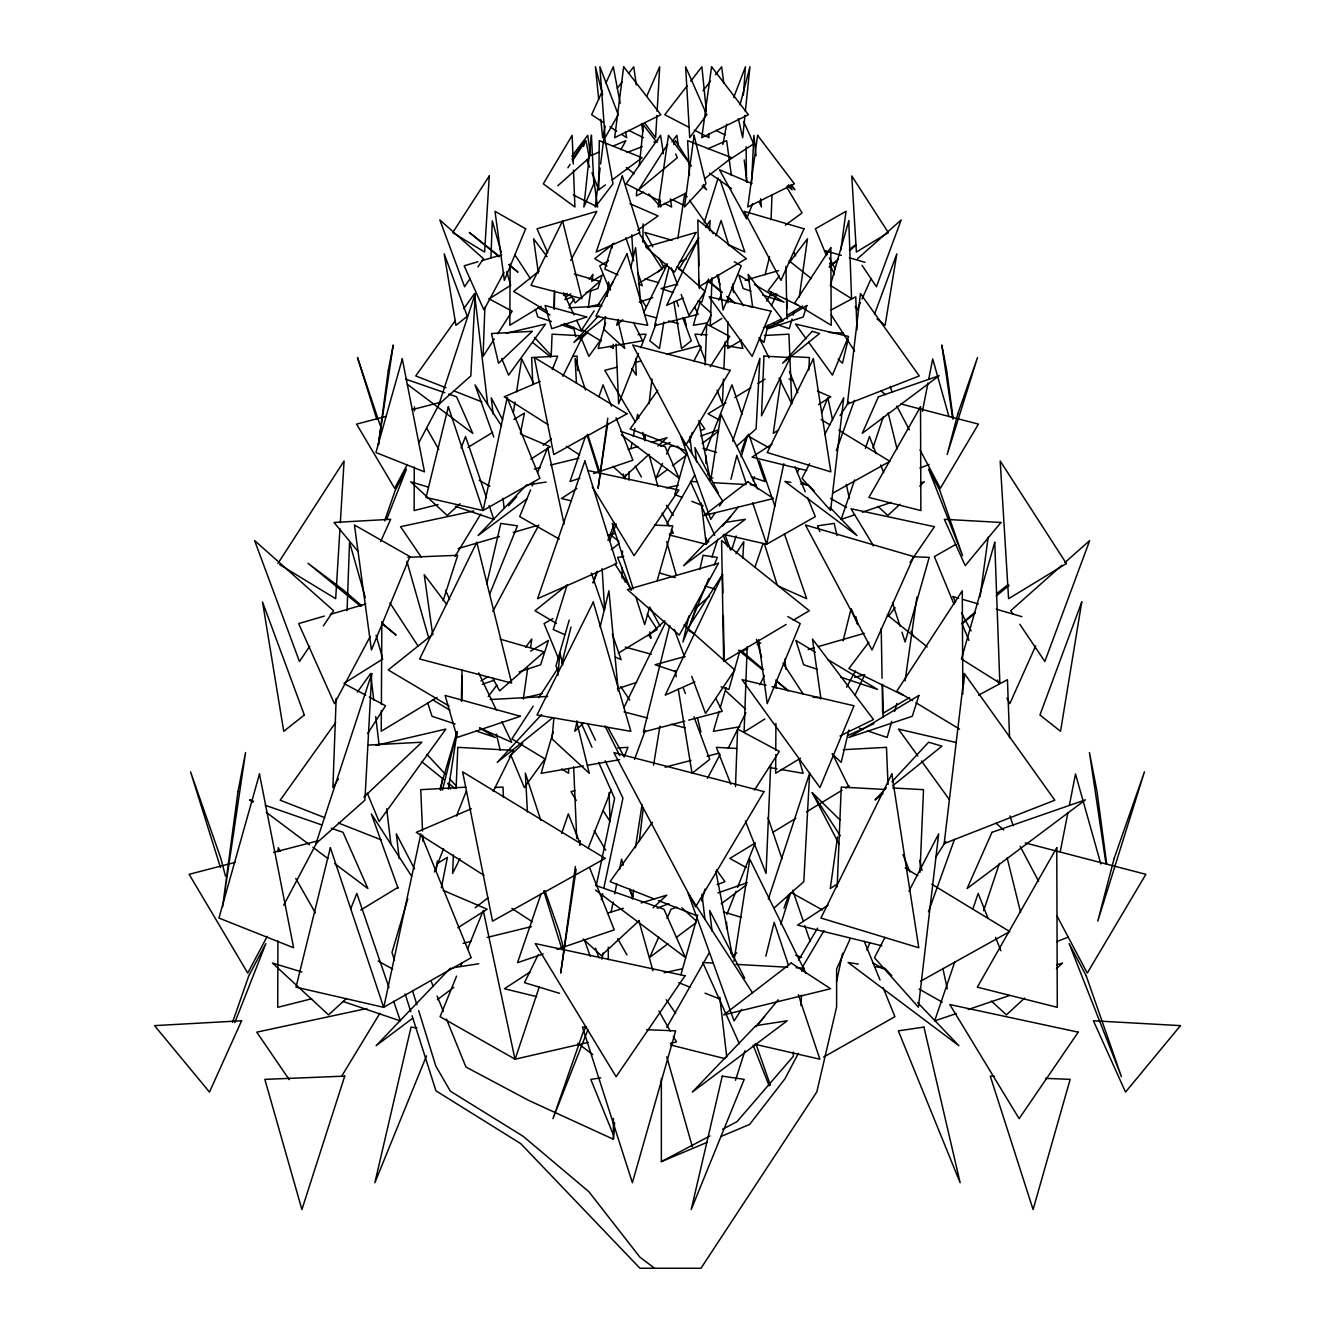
<?xml version="1.0" encoding="UTF-8"?>
<svg xmlns="http://www.w3.org/2000/svg" width="1335" height="1335" viewBox="0 0 1335 1335"><rect width="100%" height="100%" fill="white"/><g stroke="black" fill="none" stroke-linecap="round" stroke-linejoin="round"><path stroke-width="1.5" d="M277.93 940.975L277.713 1007.324L311.689 998.764M278.214 851.83L278.231 847.675L280.3 851.296M414.284 466.983L414.134 510.571L438.114 504.513M414.467 410.946L414.467 406.791M608.276 959.665L608.309 947.233M629.002 480.149L629.019 471.889M381.359 710.587L381.243 731.23L437.012 697.487M381.393 704.379L381.843 621.76M510.137 264.013L509.803 325.273L541.159 306.282M727.859 321.468L727.708 348.485L741.643 340.058M727.959 302.761L727.992 296.52M775.752 754.575L775.652 773.265L800.483 758.23M775.769 750.437L775.919 723.453M776.119 688.159L776.152 681.935M461.827 701.059L462.26 676.178M554.309 309.336L554.592 292.966M622.043 578.105L622.227 567.692M622.41 557.262L622.51 551.005M642.819 242.202L643.12 223.98M461.376 700.975L461.993 670.02M554.075 308.702L554.426 290.513M347.067 610.629L349.536 542.327L365.339 597.696M490.946 257.738L492.281 220.892L501.192 252.148M712.006 277.763L710.27 325.69L721.851 318.431M747.183 646.707L744.096 731.997L764.888 718.964M336.17 698.372L332.899 787.55L338.489 778.839M484.889 307.067L483.086 356.378L494.267 339.007M705.18 364.939L706.682 324.088L729.728 336.437L710.22 366.741M735.485 786.599L737.587 729.094L779.323 751.438L754.509 789.986M771.063 219.724L771.997 195.16M453.399 854.817L452.632 873.424L460.008 858.505M456.103 788.668L457.805 747.333L513.524 750.387L493.216 791.388M551.171 356.695L552.089 334.167L582.878 335.853L562.869 376.27M837.178 886.824L841.267 787.066L884.871 789.452M723.453 379.107L722.402 403.821L717.062 390.271M723.904 368.81L725.055 342.027M770.712 764.738L766.04 873.424L745.397 821.042M808.877 370.045L809.41 357.563L789.369 356.445M919.965 872.389L923.52 789.669L892.781 787.967M751.488 183.829L753.908 135.336L756.061 155.811M800.95 1005.555L801.501 995.176M656.903 115.394L655.618 137.689L644.671 122.937M657.137 111.339L659.707 66.75L646.707 96.287M339.958 528.81L335.686 598.697L279.649 564.622M340.325 522.636L344.096 460.976L277.897 563.554M709.486 230.688L710.103 220.509L705.631 227.434M742.794 558.18L743.812 541.61L736.019 553.675M446.474 1019.056L465.948 1067.032L528.96 1100.541L613.416 1139.256L614.601 1122.852M743.378 95.119L745.464 66.75L733.699 97.472M553.875 718.43L551.972 738.906L589.252 773.265L576.553 721.1M557.863 675.41L559.949 652.882L562.886 664.913M605.272 317.113L604.121 329.511L624.713 348.485L617.855 320.266M607.191 296.437L608.543 281.969L610.495 290.029M636.912 189.804L636.311 195.895L643.687 192.056M639.365 165.49L643.437 124.956L657.054 142.561M744.963 115.394L742.677 137.689L738.338 118.565M745.364 111.339L749.936 66.75L740.074 104.747M644.655 440.7L645.389 434.509M649.06 403.637L651.997 378.923M632.54 898.322L633.524 890.111M639.365 840.85L643.27 808.009M600.116 168.093L595.243 207.008L612.999 183.829L604.204 135.336L600.616 164.005M612.014 248.01L612.565 243.904L604.838 269.069L617.955 274.893M840.8 249.912L846.04 211.314L815.401 228.786L826.432 255.536M980.09 596.695L988.167 537.287M523.353 698.956L527.726 667.967M530.629 647.308L531.797 639.048L525.573 647.275M588.385 306.933L590.671 290.646M592.106 280.45L592.974 274.343L589.236 279.282M780.858 379.824L773.299 433.341L778.522 430.02M799.248 297.254L807.491 238.765L789.052 263.078M837.546 836.962L830.27 888.526L837.212 884.12M905.097 680.85L916.895 597.129M607.826 422.828L598.08 488.326L607.792 418.172M576.136 869.335L560.7 973.098L575.418 866.448M579.774 844.921L580.375 840.866L579.624 844.805M435.844 871.271L437.413 860.992M448.41 789.118L457.204 731.613M677.813 238.598L684.738 193.542L687.125 196.879M635.41 847.792L642.052 804.671M440.633 790.337L442.536 778.071M513.408 412.298L514.993 402.019M516.595 391.756L521.685 358.898L533.433 382.761M710.754 480.2L720.983 414.284L757.713 488.944M733.95 961.217L749.786 859.189L805.923 973.315M663.862 321.985L659.507 348.535L649.761 340.792L656.119 323.604M653.566 765.122L659.957 726.123M722.869 144.497L726.691 124.222M624.964 478.831L625.748 474.793M630.904 448.56L632.089 442.519M633.274 436.462L634.859 428.402M636.445 420.325L637.629 414.284L638.764 418.289M601.918 959.164L603.12 953.057M611.13 912.239L613.132 902.043M614.751 893.883L616.753 883.67M619.557 869.385L621.559 859.189L623.245 865.163M922.418 411.347L927.959 383.095M928.743 379.073L932.714 358.898L948.968 416.67M1060.257 851.68L1067.883 812.831M1069.502 804.655L1075.509 773.983L1100.858 864.029M520.383 433.374L524.455 413.082L513.875 419.507M441.334 887.825L447.425 857.354L436.812 863.795M596.261 885.789L614.601 798.413L598.697 762.452M601.351 899.707L602.652 893.616M603.954 887.508L622.944 798.146L605.206 760.766M420.842 833.824L383.812 1007.207L471.205 957.729L421.61 835.727M783.829 463.712L766.64 544.213L723.57 534.4M836.528 981.726L842.619 953.223M605.256 126.208L602.652 137.689L600.8 119.449M486.691 584.113L500.809 523.403L517.463 525.856L489.645 594.208M689.01 615.802L682.903 642.018L708.752 578.539M699.807 569.411L703.078 555.293L717.362 557.396L714.225 565.089M768.025 325.139L763.904 342.494L759.381 338.189M848.125 339.457L842.485 363.253L838.096 359.082M848.876 729.995L841.183 762.402L832.089 753.808M618.172 319.299L616.72 325.273L622.727 319.732M630.754 267.567L635.593 247.676L640.75 303.128M577.204 721.2L574.768 731.23L583.762 722.936M600.149 626.899L608.927 590.788L618.255 691.163M669.119 267.1L654.617 325.69L698.188 314.276L694.567 306.916M669.753 625.414L643.353 731.997L684.755 721.15M765.122 274.726L769.561 256.787M730.963 479.248L736.853 455.335L746.081 483.003M843.103 640.85L851.079 608.677M765.839 956.227L774.183 922.351L788.534 965.355M442.519 790.003L457.021 731.58L439.966 789.269M561.885 663.295L570.98 627.066M583.645 146.333L585.181 140.626L572.014 159.282M686.641 452.398L674.776 494.534L682.335 497.555M689.461 442.369L692.281 432.34M680.933 974.7L697.754 914.959M701.676 901.008L705.03 889.06M649.745 606.824L644.688 624.596L635.777 596.812M657.054 581.142L672.79 525.856L654.617 525.122M708.501 278.982L701.86 302.177L697.971 300.876M792.055 319.032L789.285 328.694L773.766 323.504M793.174 315.16L794.275 311.305M740.091 650.262L728.86 689.461L721.084 686.858M891.713 721.451L887.124 737.454L867.349 730.829M894.567 711.455L896.87 703.462M569.211 620.091L555.961 665.931L558.481 671.605M605.606 322.853L598.147 348.535L642.586 340.792L633.407 322.352M553.224 731.78L541.142 773.332L583.378 765.99M700.241 301.493L693.316 325.323L707.283 322.886M719.181 711.438L713.407 731.33L739.924 726.707M720.349 707.45L726.123 687.558M407.792 898.739L391.989 952.472L394.509 960.366M567.208 584.596L553.257 629.536L564.572 634.559M704.162 222.845L718.113 177.905M731.83 549.753L736.119 535.936M753.257 480.7L754.475 476.762M741.142 456.653L747.95 434.86M780.825 924.287L790.687 892.781M443.153 600.616L457.705 555.293L407.859 557.312M690.312 624.596L696.686 604.755M711.955 557.129L717.696 539.273M735.485 1080.282L744.963 1050.728M732.715 441.217L759.899 358.331L756.094 428.885L736.403 446.341M768.326 899.139L809.661 773.115L803.803 881.651L774.283 907.817M539.29 986.865L515.143 1059.189L588.234 1042.385M872.923 447.909L883.386 416.587M983.611 910.754L999.398 863.445M585.531 436.144L570.028 481.534L579.857 478.197M598.998 396.679L603.036 384.847L611.463 406.107M540.942 894.15L517.546 962.652L543.212 953.958M561.651 833.474L568.326 813.916L580.575 844.821M854.617 479.933L841.15 519.398L854.617 514.826M865.397 448.36L869.435 436.528L876.211 453.616M954.742 962.068L934.65 1020.908L956.361 1013.549M972.815 909.102L978.171 893.415L988.017 918.263M715.844 235.844L721.117 220.509L728.96 245.757M754.942 567.191L763.053 543.579M384.563 520.95L395.344 490.062L406.441 469.136L386.783 519.131M232.524 1022.376L248.794 975.785L265.865 943.595L234.776 1022.71M597.112 571.313L593.04 582.944L597.529 571.53M607.942 540.291L614.584 523.12M741.275 451.681L746.665 436.228M783.995 908.134L788.785 894.45M836.344 450.596L854.433 400.316M928.459 911.772L954.508 839.348M634.559 759.348L645.306 730.295M874.458 314.342L896.836 253.867L885.105 325.323L876.978 318.865M609.494 541.109L616.219 523.987M587.917 1029.702L552.957 1118.68L583.161 1032.155L586.082 1026.648M552.356 369.595L557.663 356.111L531.63 357.563L532.798 384.613M638.464 353.508L618.639 403.821L616.069 344.08M640.767 347.701L646.09 334.167L637.996 334.618M434.426 871.972L443.554 848.81M456.487 816.002L466.382 790.921M588.184 848.192L611.13 790.003M624.129 757.028L627.951 747.333L617.755 747.9M461.042 447.926L465.565 436.528L486.441 497.688M350.771 908.701L356.829 893.415L388.969 987.566M705.948 450.546L731.964 384.847L742.06 414.451M726.874 914.392L736.052 891.213M737.587 887.341L755.193 842.902M752.623 203.821L746.565 218.907L719.465 169.729L751.822 183.579M530.596 489.811L519.682 516.645L559.348 539.106M532.148 485.973L533.716 482.135M537.605 472.54L547.734 447.609L564.071 524.088M456.57 976.135L440.083 1016.686L514.976 1059.106L483.253 910.47L467.55 949.102M460.492 966.473L462.06 962.618M797.429 472.573L798.997 468.735M821.592 413.132L827.833 397.78L832.556 419.924M866.899 950.103L870.003 942.477M426.499 1055.851L374.851 1182.743L411.063 1027.082L416.971 1027.95M673.774 144.43L675.427 140.626L688.81 161.702M662.477 463.362L655.952 478.097L667.5 469.453M666.549 454.15L669.82 446.774L673.674 445.439M658.772 936.986L649.745 957.362L668.034 943.661M666.966 918.463L671.071 909.202L676.928 907.149M860.391 302.628L857.103 310.004L855.184 306.416M862.043 298.957L871.104 278.681M1035.643 645.923L1009.844 703.612L1006.94 698.155M850.178 938.772L836.611 968.976L836.611 1006.94L816.836 1091.863L700.975 1268.25L639.949 1268.25L520.767 1143.661L435.928 1090.812L412.081 1015.718M380.642 541.559L390.671 519.298L334.067 522.469L357.88 551.255M602.452 90.747L591.622 114.743L603.303 122.386M605.79 83.371L613.282 66.75L620.174 103.229M771.413 305.632L776.67 294.584M854.901 695.385L864.73 674.726L854.65 677.329M643.754 312.44L667.2 264.547M623.879 707.65L665.598 622.444M538.272 954.608L524.471 982.66L559.582 993.34M701.209 335.269L711.305 314.96M718.664 300.208L721.417 294.668M728.259 748.167L745.881 712.79M759.782 684.855L764.421 675.543M809.611 463.679L802.018 478.33L830.587 510.487L843.753 397.78L824.78 434.392M884.988 937.387L874.458 957.729L918.397 1007.207L938.672 833.824L908.951 891.146M798.397 1053.298L784.88 1078.88L749.602 1124.437L720.833 1136.569M407.242 464.547L394.659 488.326L356.562 424.113L386.416 416.336M418.873 442.603L440.166 402.369L412.298 409.611M267.2 936.369L247.743 973.098L189.136 874.325L235.36 862.293M283.721 905.147L317.747 840.866L273.541 852.364M693.649 361.401L701.359 346.816M707.467 778.322L720.116 754.442M504.013 272.34L483.938 310.004L464.163 265.798L477.98 261.76M370.229 636.428L334.434 703.612L298.656 623.595L324.338 616.086M570.729 260.375L596.862 211.314L537.004 228.786L547.717 252.732M492.815 611.38L538.839 525.005M766.791 301.176L771.68 292.215M846.607 687.241L855.485 670.938M620.858 149.737L625.881 140.626L612.548 146.333M666.816 524.021L694.601 475.21M666.782 1027.416L709.069 953.157M803.053 966.123L824.062 930.578M798.614 960.099L817.587 928.159M455.035 556.461L480.767 514.075M341.46 1076.544L379.841 1013.348M667.684 144.147L638.681 189.804L677.312 157.73L675.66 153.925M497.621 333.783L512.173 311.205L488.86 298.723M367.609 733.616L385.531 705.781L369.311 697.087M698.906 237.847L678.764 269.069L682.185 271.155M688.176 627.817L722.669 574.367M840.065 415.669L848.927 401.969M935.685 857.17L945.747 841.601M594.142 310.838L581.977 329.511L601.134 341.109M597.463 305.748L612.965 281.969M533.199 706.215L511.872 738.906L545.581 759.298M538.806 697.621L557.88 668.368M715.126 512.74L710.771 519.398L680.95 436.528L722.719 501.126L719.465 506.098M741.643 1009.327L734.066 1020.908L688.209 893.415L752.456 992.789M567.892 167.759L570.128 164.372M572.381 160.984L585.898 140.626L589.319 157.73L557.763 185.799M470.154 278.498L464.597 286.741L439.832 219.925L483.454 258.673L477.913 266.933M309.687 646.273L299.457 661.509L254.601 540.575L333.566 610.712L323.337 625.948M910.019 562.502L934.467 526.708L851.012 508.768L873.541 545.865M455.335 320.5L415.736 375.936L446.023 387.801M463.729 308.735L474.526 293.617L487.659 404.121M335.652 722.535L280.183 800.199L324.822 817.704M357.346 692.131L370.613 673.558L373.783 700.191M657.755 390.254L630.17 428.885L686.023 450.779M652.465 822.293L610.062 881.651L654.584 899.106M600.817 339.824L588.852 356.378L581.009 337.555M545.03 758.897L524.338 787.55L510.871 755.226M672.039 141.794L676.878 135.336L678.347 145.565M571.797 156.345L587.734 135.336L590.537 155.811M569.261 305.632L574.25 299.04M779.223 276.061L768.159 290.646L798.113 305.331M488.209 696.553L496.937 685.055M868.851 642.218L848.876 668.568L903.077 695.151M888.826 615.852L895.084 607.609M617.271 88.26L622.344 81.652M628.685 73.375L633.758 66.75L636.278 84.989M687.041 85.941L664.763 114.743L688.743 127.175M690.762 81.151L701.893 66.75L706.382 111.339M703.078 90.747L710.504 81.151M715.46 74.743L721.668 66.75L723.72 82.97M722.585 526.057L738.222 507.166M755.944 1026.715L778.171 999.815M801.718 971.329L804.337 968.175L796.044 967.708M508.502 505.898L516.662 496.703M708.885 541.159L706.165 544.213L701.359 503.111M725.222 522.769L730.662 516.645M757.946 1024.262L764.671 1016.686M598.731 315.677L573.866 342.494L605.79 316.796M541.66 714.475L497.204 762.402L552.924 717.546M886.323 787.817L875.026 799.982L883.002 793.574M891.964 781.743L928.626 742.21L941.909 746.148L892.548 785.881M450.346 968.175L376.12 1045.689L412.482 1018.371M580.141 339.624L587.7 332.465M363.871 797.162L421.877 742.21L368.61 745.063M509.152 756.678L522.786 743.762M648.793 454.501L624.48 476.962L612.965 466.382M657.905 446.074L667.033 437.646L651.48 442.369M899.974 504.246L887.808 515.477L877.846 506.332M919.732 485.99L924.287 481.785L920.366 482.97M639.365 920.466L601.301 955.626L583.195 938.989M653.082 907.8L666.782 895.151L641.117 902.944M1024.629 998.063L1006.44 1014.884L991.454 1001.116M1056.486 968.643L1062.56 963.036L1056.653 964.838M460.008 503.712L447.192 515.477L410.713 481.785L428.385 487.142M346.549 998.363L328.56 1014.884L272.44 963.036L301.96 971.997M736.72 952.856L733.699 955.626L730.645 952.823M657.721 272.04L667.083 263.729M857.587 258.673L901.208 219.925L876.428 286.741L862.009 265.281M647.959 635.81L664.88 620.775M1061.809 565.339L1010.712 610.712L1012.998 614.1M1064.913 562.586L1089.677 540.575L1044.838 661.509L1019.823 624.263M695.535 608.326L709.286 596.278M829.252 266.85L838.547 258.907M849.377 249.645L855.685 244.572M962.318 623.044L974.85 612.331M996.778 593.591L1008.109 584.563M829.335 267.033L837.178 260.625M849.744 250.396L856.019 245.273M962.635 623.345L975.451 612.898M996.26 595.927L1009.076 585.464M539.207 270.972L513.641 291.414L547.15 311.289M614.117 243.187L594.726 258.673L607.008 265.949M433.007 634.142L388.218 669.953L449.077 706.065M565.84 586.032L534.985 610.712L556.395 623.412M611.313 549.67L619.44 543.178M704.63 178.706L731.747 157.73L687.608 140.626L689.494 175.469M543.212 445.256L551.455 438.915M475.127 907.75L488.243 897.671M527.192 498.639L478.097 535.502L526.34 485.122L546.132 482.035M672.439 465.748L687.275 454.618M702.11 443.504L718.58 431.155M437.279 999.748L453.817 987.333M676.344 937.437L696.303 922.485M721.234 903.778L746.165 885.088M605.456 184.864L598.781 189.804L599.265 140.626L642.152 157.73L612.131 179.941M785.414 225.131L802.035 212.932L786.582 186.95M637.629 230.187L658.122 215.936L629.953 203.721M728.676 160.233L753.708 143.846L743.712 121.702M576.853 488.46L561.501 498.489L571.413 500.909M771.93 444.138L752.039 457.137L806.724 470.521M530.095 971.98L504.413 988.734L536.67 996.628M828.167 905.13L797.562 925.122L881.984 945.797M530.896 459.09L550.254 446.774L520.834 434.192M818.572 404.572L830.77 396.812L817.487 391.138M457.838 927.808L487.125 909.202L443.12 890.362M489.461 298.656L510.671 285.356L506.766 271.689M344.447 683.086L382.828 659.006M640.032 282.603L662.277 269.069L638.764 232.64M618.305 653.199L657.22 629.536L647.208 614.017M467.984 447.392L492.698 432.373M725.839 402.953L708.034 413.783L718.731 419.741M734.751 397.546L750.787 387.801M757.913 383.479L765.038 379.14M360.684 910.053L397.863 887.458M754.792 843.269L729.845 858.422L746.198 867.533M772.598 832.439L795.76 818.372M806.457 811.88L842.085 790.237M845.656 788.067L849.21 785.914M565.673 296.971L570.896 293.85M591.722 281.368L602.152 275.11L597.863 288.527L586.182 292.432M480.884 680.933L487.993 676.678M530.629 651.113L548.401 640.466L540.642 664.747L519.232 671.905M802.702 306.049L786.832 315.46L785.998 266.383M786.115 624.48L723.67 661.509L721.584 540.575L809.31 610.712L793.24 620.241M909.519 697.571L882.669 713.507L882.168 684.471M608.51 260.809L599.765 265.798L608.476 286.942M552.874 618.572L544.079 623.595L558.998 659.79M955.843 544.38L934.383 556.612L954.008 604.238M823.578 1057.086L894.917 1016.686L883.136 987.716M832.589 493.266L889.944 461.326L838.78 430.237M920.482 981.258L1009.727 931.563L931.83 884.237M830.654 310.237L855.768 296.787L856.97 329.662M978.588 695.151L1007.441 679.699L1009.56 737.771M661.359 1078.463L661.359 1161.617L709.97 1135.935M722.585 1129.276L736.987 1121.667L793.34 1056.285L793.34 1052.13M679.181 262.444L686.457 258.723M686.107 193.108L658.155 207.008L668.451 135.336L691.447 166.057M563.52 295.235L567.258 293.4M763.436 327.793L781.776 318.815L748.067 274.343L752.656 306.933M840.049 735.952L873.507 719.548L812.481 639.048L820.925 698.956M683.036 297.989L666.699 305.331L698.355 238.765L698.889 265.748M766.624 328.043L783.428 320.483M694.801 681.851L665.231 695.151L722.519 574.667L722.886 593.04M847.591 735.585L873.874 723.77M706.215 282.386L711.839 279.899M738.255 652.965L747.683 648.777M757.095 644.588L760.867 642.919M707.867 148.769L726.64 140.626L731.38 175.469M540.274 381.393L504.23 396.812L547.767 424.497M471.338 808.776L416.32 832.322L483.921 875.309M591.605 155.294L599.215 152.04M661.359 1161.617L707.4 1142.226M919.865 468.134L929.193 464.43M1056.703 941.676L1068.2 937.103M660.525 446.257L670.153 442.469M700.975 430.387L704.83 428.885L698.839 420.475M657.204 908.217L668.802 903.661M717.195 884.688L724.938 881.651L716.461 869.786M627.016 152.524L642.369 146.583M653.883 142.127L657.721 140.626M700.675 436.061L718.03 430.02M717.946 892.898L747.25 882.719M593.608 473.541L632.89 460.208L616.052 417.705M862.31 512.206L891.163 502.427M557.029 949.268L614.25 929.861L589.753 868.017M968.192 1009.527L1009.627 995.476M639.181 302.177L652.765 297.638M617.371 688.81L636.778 682.302M564.788 299.574L572.565 296.987M482.252 684.254L493.933 680.349M628.151 449.461L637.88 446.507M607.558 913.14L623.362 908.334M481.935 260.609L501.66 254.851M458.072 548.568L499.44 536.503M513.224 532.481L536.87 525.573M330.262 614.367L365.84 603.987M745.147 280.267L778.472 270.638M808.126 649.528L814.133 647.792M818.138 646.641L864.179 633.341M676.611 284.238L661.092 288.527L672.74 292.432M685.022 656.47L655.084 664.747L676.444 671.905M770.929 295.586L776.786 294.05M616.737 367.259L604.788 370.362L635.477 422.094M634.642 362.603L640.616 361.051M666.499 354.309L700.341 345.515M688.693 720.116L722.218 711.355L715.86 698.389M575.018 790.587L571.013 791.638L576.286 800.499M665.064 767.174L691.063 760.416M707.083 756.244L719.081 753.124M669.452 534.033L673.341 533.049L671.271 529.428M670.42 1043.436L676.478 1041.917L673.374 1036.477M534.35 469.036L540.425 467.55M550.554 465.064L578.906 458.122M463.061 943.328L471.105 941.359M487.192 937.42L531.413 926.607M587.984 307.017L599.966 304.23M506.215 333.233L545.498 324.088L508.602 375.152L501.693 358.564M522.235 698.322L542.244 693.666M375.869 745.397L445.857 729.094L379.09 821.526L367.242 793.107M607.525 535.302L615.335 533.499M473.808 510.955L400.533 526.708L421.476 557.379M666.232 487.892L678.397 485.272M708.818 478.731L712.873 477.863M366.825 1008.509L256.771 1032.155L289.228 1079.665M664.112 972.748L682.318 968.826M587.4 765.289L619.573 759.698M452.365 967.858L478.764 963.753M623.762 556.495L617.638 557.396L630.954 590.087M600.783 1077.896L590.788 1079.364L613.399 1134.884M764.304 335.502L788.935 334.167L791.788 403.821L779.073 378.105M573.015 356.328L577.07 356.111L577.671 370.529M843.153 749.703L886.473 747.333L888.009 784.529M465.848 787.166L420.759 789.669L422.527 831.038M494.718 787.516L503.011 787.066L503.445 797.446M568.894 307.801L601.968 306.032M490.245 699.507L547.617 696.436M912.606 556.712L929.227 557.396L905.13 642.018L901.959 632.156M586.582 1027.249L582.444 1027.082L632.389 1182.743L675.644 1030.854L646.641 1029.685M994.375 1076.294L990.27 1076.127L1033.09 1209.56L1070.153 1079.364L1045.572 1078.363M749.402 306.583L753.541 306.8M829.168 332.415L843.42 333.183M813.048 697.304L821.242 697.754M707.083 334.835L694.934 334.167L705.614 361.251M736.703 748.468L716.344 747.333L730.862 784.179M696.62 481.768L690.429 481.418L714.776 535.502M713.124 482.686L746.131 484.538M750.253 484.772L756.444 485.122M713.124 963.069L702.761 962.502L739.39 1043.803M735.935 964.354L787.75 967.241M790.837 482.352L784.897 481.418L856.903 535.502L829.936 507.35M800.733 483.887L808.66 485.122L814.333 491.046M858.272 964.07L848.125 962.502L958.88 1045.689L917.495 1002.452M874.508 966.59L884.654 968.175L891.797 975.618M724.705 345.365L742.894 348.535L740.591 340.625M768.943 767.391L776.987 768.793M781.008 769.494L803.136 773.332L799.114 759.481M587.634 470.454L678.914 490.062L634.092 555.677L592.273 486.808M754.892 1044.254L819.857 1059.189L798.33 994.675M766.04 685.289L742.043 679.699L819.94 787.55L854.033 705.781L772.047 686.691M956.411 742.594L898.422 729.094L917.846 755.977M669.419 535.001L706.215 544.279L706.198 538.072M670.621 1044.971L725.038 1058.688M900.808 403.921L978.438 424.113L940.341 488.326L920.015 449.912M1025.28 842.952L1145.864 874.325L1087.257 973.098L1057.12 916.16M644.838 314.793L656.72 317.914M668.601 321.017L678.497 323.604M624.046 711.872L647.692 718.063M671.355 724.254L685.155 727.859M645.005 278.865L658.589 282.62M625.331 647.074L651.28 654.25M672.039 240.283L644.938 232.457L652.798 246.892M574.317 274.042L599.815 281.401L575.218 302.962L571.313 295.803M659.507 572.982L675.343 577.571M705.047 586.148L714.943 589.002M500.124 639.115L544.163 651.847L499.64 690.862L492.732 678.18M841.35 255.419L825.564 250.813L827.466 254.401M849.244 257.738L865.03 262.344M958.697 598.214L952.773 596.495L955.66 601.935M962.652 599.365L978.455 603.987M996.227 609.177L1021.909 616.67M702.961 448.276L716.561 452.415M723.487 911.938L741.242 917.329M750.954 291.13L743.161 288.527L738.889 275.11L749.302 281.368M762.635 295.035L784.045 302.177L754.509 284.488M551.472 321.551L537.838 316.996L535.402 309.336M561.201 324.805L572.882 328.694L564.088 323.42M817.254 669.302L803.637 664.747L795.877 640.466L815.418 652.181M840.616 677.095L877.612 689.461L827.867 659.623M859.456 728.176L863.411 729.511M455.068 723.97L432.006 716.278L427.784 703.028M476.195 731.029L495.418 737.454L479.649 727.992M751.221 476.862L764.972 481.534L748.802 434.175M455.368 506.332L493.85 519.398L489.144 505.581M795.743 955.293L801.667 957.295M343.128 1001.5L400.35 1020.908L393.658 1001.283M620.842 431.372L665.18 446.774L679.048 478.097L621.359 434.86M405.656 379.107L444.839 392.724M448.76 394.092L456.587 396.812L472.757 433.341L407.309 384.296M595.56 885.422L663.929 909.202L685.255 957.362L595.477 890.078M253.483 801.2L249.578 799.849L252.916 802.352M265.164 805.255L321.618 824.88M331.347 828.267L343.028 832.322L367.893 888.526L334.568 863.545M453.6 390.771L481.985 401.902M658.455 900.624L697.154 915.81M338.406 823.027L381.109 839.765M691.797 501.309L703.144 505.832M678.697 982.66L689.995 987.166M705.047 993.157L720.116 999.147M789.018 378.956L792.823 380.575M727.742 244.438L744.847 252.031L720.049 179.858M638.564 284.055L642.319 285.723L637.696 272.29M778.422 586.148L806.674 598.697L784.379 533.766M615.452 657.137L621.092 659.657L612.314 634.075M565.072 323.838L581.876 331.397L576.62 320.35M479.782 727.992L511.705 742.327L501.877 721.668M628.668 130.346L643.587 137.689M715.877 130.346L725.122 134.935M672.273 199.599L683.453 205.156M573.316 194.96L597.563 207.008L593.908 180.392M660.692 201.451L626.098 183.829L660.591 135.336L663.428 153.759M664.329 203.304L671.622 207.008L670.354 198.815M694.267 130.029L709.035 137.689L708.618 133.633M344.063 683.57L365.707 695.151M749.085 436.645L768.726 447.575M479.115 480.283L489.862 486.274M791.605 892.815L822.477 910.003M378.089 960.983L392.657 969.093M800.416 481.351L807.525 485.373M830.587 498.439L846.574 507.484M872.723 962.785L883.42 968.843M919.081 989.035L942.26 1002.168M734.267 261.793L741.275 265.798L723.053 310.004L718.347 275.31M787.884 616.57L800.216 623.595L767.224 703.612L758.547 639.749M537.688 307.601L550.003 314.993M432.373 699.657L449.878 710.153M609.845 346.382L613.332 348.485L613.316 344.33M912.506 700.641L896.82 691.163L962.268 590.788L962.835 694.05M915.977 702.761L959.548 729.127M561.534 768.96L568.643 773.265L568.61 769.11M821.125 419.507L829.953 424.88M688.827 630.604L694.133 633.841M905.28 868.1L917.662 875.627M566.374 446.307L579.64 454.968M511.922 908.467L532.348 921.801M609.978 126.758L616.653 131.13M621.659 134.401L626.666 137.689L625.531 131.598M709.419 173.166L731.613 188.619M266.249 812.331L309.57 844.805M312.907 847.308L327.909 858.555M610.779 535.168L618.906 541.259M577.738 1043.286L592.74 1054.55M654.617 1268.25L639.949 1257.22L588.868 1191.704L523.136 1136.285L450.329 1091.162L435.844 1066.148L418.689 1010.662M626.349 167.593L634.325 173.767M789.052 260.759L811.413 278.631M887.291 614.968L927.274 646.941M532.715 342.561L550.387 356.779M421.476 761.534L443.771 779.473M448.543 783.311L454.918 788.451M707.45 280.717L721.885 292.498M726.691 296.42L734.717 302.962L728.409 297.571M499.14 256.787L469.319 232.457L499.39 256.27M508.568 264.463L517.98 272.156L510.237 265.531M738.555 650.245L762.635 669.903M777.103 681.684L788.334 690.862L775.752 680.099M360.834 606.374L307.984 563.27L342.811 589.569L361.601 605.639M381.643 623.345L396.061 635.11L381.96 623.044M702.026 185.949L706.666 189.804L703.311 184.53M709.502 281.401L722.101 292.181M742.694 651.847L763.153 669.336M880.85 390.704L885.389 394.726M996.094 823.244L1003.736 830.02M787.567 185.799L792.072 189.804L788.701 184.714M677.079 266.499L705.114 291.414L688.96 315.46L681.184 294.468M684.004 624.88L734.767 669.953L705.531 713.507L691.747 676.344M700.291 303.128L710.804 312.807M726.023 691.163L745.531 709.119M677.095 446.074L686.207 454.501M707.483 474.159L710.52 476.962M681.918 907.8L695.635 920.466M838.997 843.937L812.197 792.64L840.082 820.024M790.754 185.431L794.859 189.804L791.271 184.714M534.451 337.405L551.372 355.644M426.933 754.375L445.273 774.133M449.511 778.705L456.553 786.298M648.76 193.975L660.825 207.008L659.724 198.815M547.066 256.604L533.549 238.765L538.372 273.058M446.708 604.321L424.23 574.667L432.573 633.875M806.24 338.906L795.543 324.088L848.576 336.437L832.423 375.152L808.626 342.211M921.484 761.017L949.402 799.682M689.494 200.233L713.29 233.675M666.432 505.214L673.324 515.31M666.298 999.748L675.644 1013.432M641.684 300.008L646.29 306.883M620.758 686.707L629.753 700.107M731.396 287.075L743.562 305.748M783.044 663.195L803.236 694.167M514.743 254.601L530.562 278.865M812.197 792.64L840.316 835.86M389.92 602.903L418.122 646.157M501.576 425.948L474.993 384.847L493.783 437.062M411.631 876.211L371.347 813.916L398.097 888.276M831.104 314.676L854.6 351.172M631.889 368.427L636.228 375.152L635.627 358.815M614.951 564.021L631.639 589.886M603.32 811.012L610.078 821.526L609.027 792.773M642.886 434.576L645.005 438.147M594.158 830.637L605.74 850.145M629.936 890.929L633.09 896.252M635.26 466.182L641.434 477.029M662.01 513.174L669.219 525.823M426.616 428.135L438.764 449.461M617.671 938.655L626.966 954.959M658.939 1011.112L670.287 1031.037M295.769 878.48L315.36 912.89M607.842 727.341L623.896 756.227M658.706 257.722L664.596 268.552M650.312 608.159L660.091 626.115M829.385 257.989L835.126 268.752M961.467 612.832L971.146 630.988M997.262 679.999L999.197 683.637M896.77 406.024L909.352 429.803M1020.157 846.373L1038.63 881.267M718.414 493.032L694.884 447.609L696.57 461.993M502.627 419.757L491.247 397.78L493.149 414.184M744.746 978.238L709.619 910.47L712.039 931.112M414.534 868.952L396.328 833.824L399.232 858.589M604.905 725.823L619.74 755.627M759.064 337.688L769.06 357.897M832.606 754.108L849.21 787.667M447.776 783.345L450.546 788.952M793.791 252.198L795.593 255.886M911.054 631.221L913.774 636.778M642.686 238.765L646.207 246.157M563.487 292.749L574 314.826M621.76 574.667L625.347 582.193M478.664 672.857L496.52 710.404M587.467 723.386L595.443 740.207M445.523 590.22L449.695 599.565M581.092 722.702L591.989 747.316M759.164 201.668L761.467 207.008L760.6 198.815M829.569 263.179L834.308 274.643M961.867 623.295L968.926 640.45M795.059 466.783L805.189 491.714M807.525 497.471L815.318 516.645L766.64 544.213L752.673 502.778M819.857 531.564L817.537 525.856L834.191 523.403L837.012 535.552M851.546 609.394L857.721 624.596L855.835 616.486M864.312 941.375L879.999 979.99M648.96 634.325L650.529 638.163M430.905 980.674L433.241 986.432M437.129 996.027L443.37 1011.379M586.649 159.616L589.669 167.159M591.956 172.832L598.764 189.804M880.716 465.014L883.737 472.623M995.576 937.37L1000.883 950.754M789.436 371.514L797.796 392.707M903.011 854.6L909.853 871.972M723.27 535.402L727.759 546.816M753.157 1045.188L769.127 1085.806M671.271 267.751L677.646 284.922M676.428 300.659L678.547 306.399M682.802 317.863L691.28 340.792L681.534 348.535L673.825 301.577M674.342 629.402L684.505 656.787M683.203 687.675L685.356 693.482M693.95 716.728L709.719 759.348L692.064 773.332L678.263 689.177M595.51 948.134L598.981 957.896M725.022 534.467L730.445 549.987M587.65 434.309L600.65 474.91M755.96 1043.953L770.378 1085.255M584.73 940.658L590.203 956.311M544.847 890.545L559.198 931.563L564.405 951.471M759.381 460.976L774.917 506.232M625.848 237.763L633.758 260.776M591.372 573.099L604.204 610.462M768.009 817.821L782.026 858.922M792.723 890.245L803.42 921.55M804.755 925.472L810.095 941.125M890.178 386.366L892.114 392.29M964.571 677.512L963.269 673.558L963.82 683.937M1009.961 815.902L1013.198 825.781M585.448 389.903L575.101 358.331L576.436 383.228M540.842 820.374L525.339 773.115L527.442 812.03M892.481 602.602L900.074 626.248M612.214 523.403L633.224 588.885M405.173 993.974L410.83 1011.763M587.05 434.86L598.798 472.49M543.712 890.812L562.168 949.886M376.67 418.89L357.48 357.496L380.208 425.431M220.425 867.383L190.555 771.847L220.842 858.422L225.448 876.06M764.338 543.562L777.07 584.596M412.565 990.854L416.854 1004.721M717.195 274.81L720.016 284.672M756.461 639.348L761.601 657.337M666.699 541.66L676.261 575.218M666.766 1056.836L692.364 1146.765M406.891 561.334L428.752 638.08M376.07 635.276L382.277 657.037M642.719 432.34L644.972 440.366M648.927 454.401L657.971 486.507M629.97 889.06L632.773 899.022M638.931 920.933L652.948 970.712M602.669 94.752L595.393 66.75L598.714 99.174M684.421 317.596L686.424 325.69M697.437 717.913L700.925 731.997M1007.141 857.788L1020.591 912.372M888.142 412.832L897.07 449.111M573.466 327.075L575.752 336.704M496.37 734.05L500.224 750.253M649.745 631.922L651.146 637.98M846.307 484.321L849.31 498.422M919.832 860.341L922.001 870.537M942.91 968.459L947.266 988.851M698.956 422.344L710.036 478.831M715.844 871.438L732.681 957.128M675.226 670.704L676.244 676.862M623.295 474.025L623.929 478.13M1105.981 863.678L1089.46 752.606L1097.036 791.638L1106.648 863.662M952.739 418.673L941.776 344.997L946.699 370.362L953.173 418.956M641.618 123.487L642.736 131.598M744.196 159.916L747.016 182.444M689.845 436.578L691.814 453.049M701.976 894.216L704.897 918.83M375.719 716.578L379.14 745.264M386.683 808.76L390.821 843.57M719.765 997.178L726.757 1057.036M502.978 498.205L504.179 508.451M784.897 659.023L785.848 669.269M732.698 284.038L733.466 292.315M631.789 234.76L633.157 257.188M602.118 568.543L604.655 609.945M573.649 766.791L576.737 838.564M422.711 835.159L422.978 841.367M573.249 164.005L572.164 135.336L543.295 183.829L574.901 207.008L573.483 170.146M882.585 684.471L883.236 717.496M786.766 298.589L786.966 308.702M787.083 314.776L787.166 318.815M723.32 615.485L724.204 660.408M699.173 280.267L699.323 288.577M881.217 628.501L882.068 678.263M746.131 146.783L746.465 181.61M726.607 922.351L726.624 928.576M705.915 455.335L705.948 463.612M613.416 1118.48L613.416 1139.256M763.954 356.111L761.517 415.819L790.337 357.563L763.954 356.111M371.731 673.558L364.906 800.199L315.961 843.57L371.731 673.558M475.26 293.617L470.821 375.936L438.998 404.121L475.26 293.617M489.277 175.953L484.622 252.031L452.698 232.624L489.277 175.953M591.422 135.336L583.862 207.008L593.858 183.829L591.422 135.336M860.474 293.617L847.341 404.121L919.264 375.936L860.474 293.617M964.387 673.558L944.179 843.57L1054.817 800.199L964.387 673.558M623.662 66.75L614.667 137.689L660.858 114.743L623.662 66.75M237.964 791.638L222.595 906.882L245.54 752.606L237.964 791.638M388.301 370.362L378.306 445.273L393.224 344.997L388.301 370.362M694.067 135.336L684.521 207.008L705.965 183.829L694.067 135.336M757.596 135.336L747.767 207.008L794.392 183.829L757.596 135.336M711.572 66.75L701.759 137.689L748.368 114.743L711.572 66.75M1081.75 602.018L1060.541 731.33L1039.948 714.993L1081.75 602.018M507.166 397.78L483.103 510.487L539.907 478.33L507.166 397.78M722.252 1076.127L691.213 1209.56L744.212 1079.364L722.252 1076.127M330.346 847.675L296.003 987.166L383.629 1007.324L330.346 847.675M448.343 406.791L426.015 497.454L482.986 510.571L448.343 406.791M957.829 413.783L947.183 454.551L977.52 357.496L957.829 413.783M1114.158 858.422L1097.771 921.133L1144.445 771.847L1114.158 858.422M259.491 773.983L218.94 918.046L293.617 947.767L259.491 773.983M402.286 358.898L375.936 452.532L424.48 471.856L402.286 358.898M848.76 220.892L830.353 285.356L851.563 298.656L848.76 220.892M994.742 542.327L961.45 659.006L999.832 683.086L994.742 542.327M806.857 305.498L803.186 316.996L768.159 328.694L806.857 305.498M918.914 695.452L912.272 716.278L848.86 737.454L918.914 695.452M344.73 1076.127L301.91 1209.56L264.847 1079.364L344.73 1076.127M622.327 175.953L596.178 252.031L639.916 232.624L622.327 175.953M584.897 460.976L537.605 598.697L616.737 563.554L584.897 460.976M525.64 228.786L504.363 280.367L494.985 211.314L525.64 228.786M409.912 556.612L371.43 649.961L354.442 525.005L409.912 556.612M771.013 311.205L752.172 356.378L709.135 296.787L771.013 311.205M878.413 396.812L862.243 433.341L939.139 375.702L878.413 396.812M991.972 832.322L967.107 888.526L1085.422 799.849L991.972 832.322M804.02 228.786L780.958 280.367L744.162 211.314L804.02 228.786M913.791 556.612L872.039 649.961L805.439 525.005L913.791 556.612M241.602 1020.774L209.478 1092.08L154.543 1025.63L241.602 1020.774M562.586 220.892L531.013 285.356L581.843 298.656L562.586 220.892M476.779 542.327L419.624 659.006L511.639 683.086L476.779 542.327M813.315 358.898L767.241 452.532L830.837 471.856L813.315 358.898M891.83 773.983L820.942 918.046L918.78 947.767L891.83 773.983M626.949 253.867L595.861 316.295L647.725 325.323L626.949 253.867M593.291 602.018L537.02 714.993L630.871 731.33L593.291 602.018M696.102 232.457L674.475 272.156L645.773 246.992L696.102 232.457M718.43 563.27L679.298 635.11L627.367 589.569L718.43 563.27M920.533 406.791L868.901 497.454L920.866 510.571L920.533 406.791M1056.769 847.675L977.337 987.166L1057.287 1007.324L1056.769 847.675M618.255 114.743L605.072 137.689L599.882 66.75L618.255 114.743M730.212 370.362L685.756 445.273L632.673 344.997L730.212 370.362M763.987 791.638L695.602 906.882L613.916 752.606L763.987 791.638M830.804 247.676L794.642 303.128L831.238 325.273L830.804 247.676M685.055 975.785L616.102 1076.728L535.268 943.595L685.055 975.785M1078.229 1032.155L1019.122 1118.68L949.836 1004.571L1078.229 1032.155M706.749 114.743L689.728 137.689L685.623 66.75L706.749 114.743M1000.933 522.469L965.222 565.656L944.329 519.298L1000.933 522.469M1180.457 1025.63L1125.522 1092.08L1093.398 1020.774L1180.457 1025.63M812.231 331.33L782.61 363.253L819.573 333.516L812.231 331.33M724.972 522.469L683.62 565.656L745.33 519.298L724.972 522.469M755.91 1025.63L692.298 1092.08L787.233 1020.774L755.91 1025.63M532.248 331.33L498.556 363.253L491.497 333.516L532.248 331.33M467.3 316.295L455.919 325.323L444.205 253.867L467.3 316.295M304.33 714.993L283.738 731.33L262.528 602.018L304.33 714.993M747.917 481.785L704.062 515.477L773.499 498.489L747.917 481.785M791.221 963.036L723.754 1014.884L830.587 988.734L791.221 963.036M888.342 232.624L856.403 252.031L851.763 175.953L888.342 232.624M1066.381 563.554L1008.592 598.697L1000.182 460.976L1066.381 563.554M746.298 258.673L698.989 286.741L697.838 219.925L746.298 258.673M626.966 413.783L553.775 454.551L534.334 357.496L626.966 413.783M605.155 858.422L492.532 921.133L462.628 771.847L605.155 858.422M586.682 316.996L551.739 328.694L545.08 305.498L586.682 316.996M520.4 716.278L457.171 737.454L445.122 695.452L520.4 716.278M923.937 1027.082L898.322 1030.854L960.149 1182.743L923.937 1027.082M939.656 490.062L928.559 469.136L962.568 555.677L939.656 490.062M1086.206 975.785L1069.135 943.595L1121.45 1076.728L1086.206 975.785"/></g></svg>
